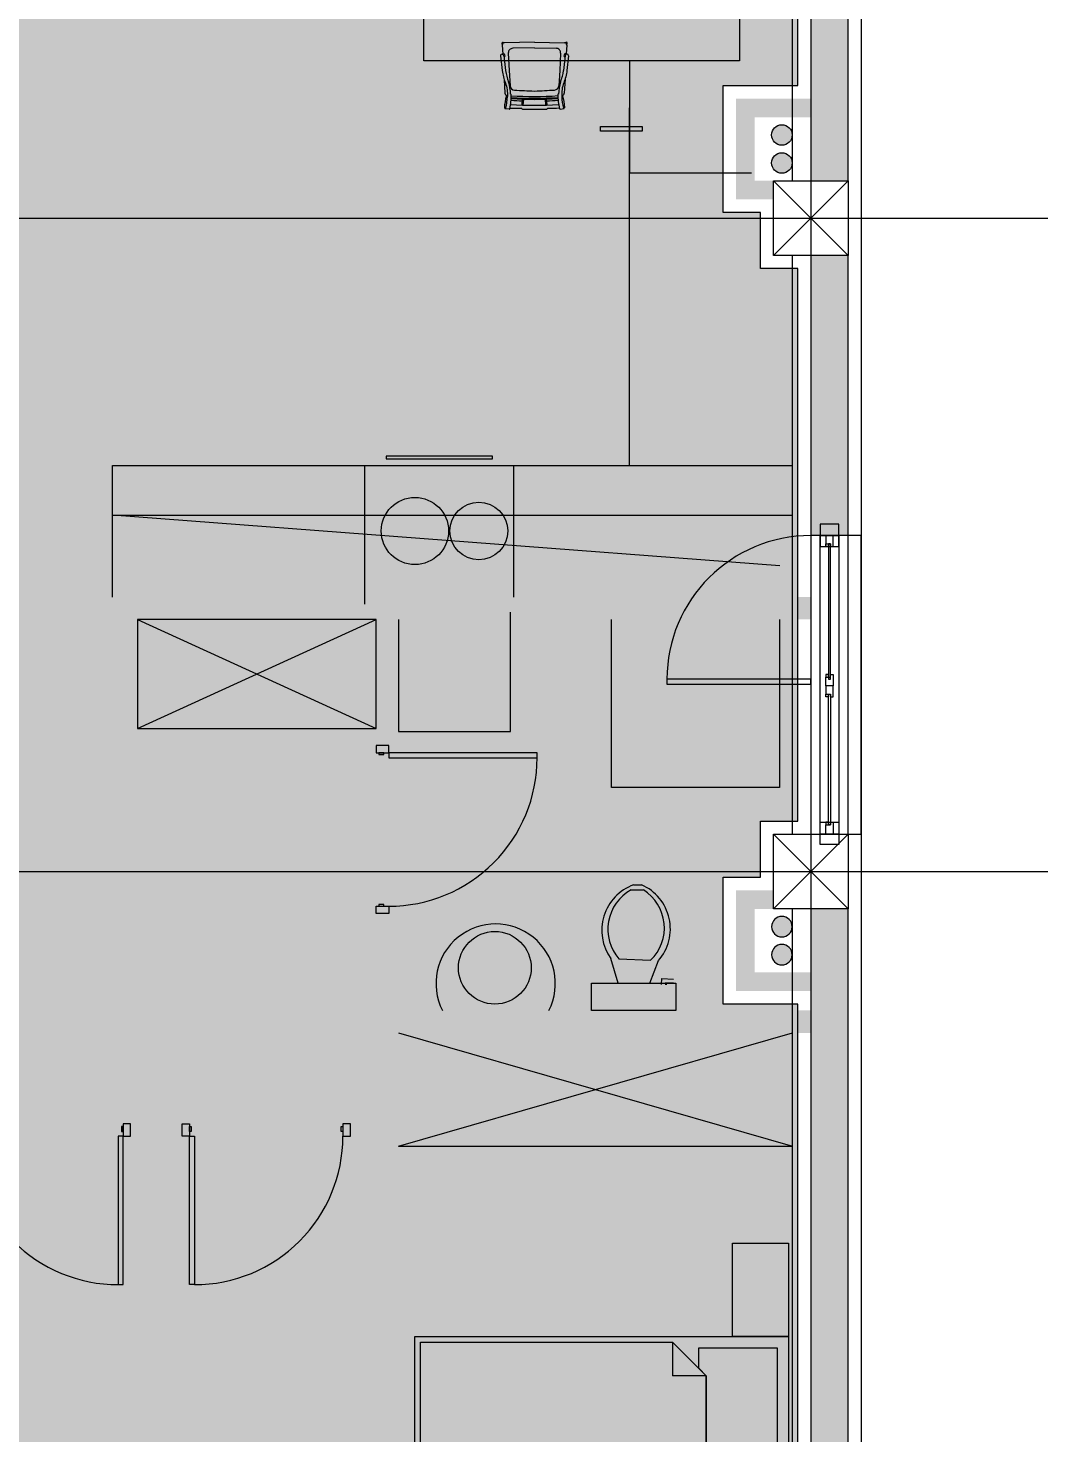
# Model space of a CAD drawing. Header units: millimetres. Extents: x 476571643 to 477489869, y 4620928210 to 4621294454.
# Drawn here: x 477233432 to 477238843, y 4621029926 to 4621037450 of the extents above; entities that cross this region are included whole.
import ezdxf

# ---------------------------------------------------------------- set-up
doc = ezdxf.new("R2010")
doc.units = ezdxf.units.MM
doc.header["$MEASUREMENT"] = 0
for name, color, linetype, lineweight in [('0. gagebebi_Pen_No__6', 6, 'Continuous', 0), ('0_Pen_No__7_Pen_No__7_Pen_No__7', 7, 'Continuous', 0), ('2D Drafting - General_Pen_No__1_Pen_No__7', 7, 'Continuous', 0), ('2D Drafting - General_Pen_No__250_Pen_No__7_Pen_No__7', 7, 'Continuous', 0), ('2D Drafting - General_Pen_No__7_Pen_No__7_Pen_No__7', 7, 'Continuous', 0), ('Doors_Pen_No__7_Pen_No__7_Pen_No__7', 7, 'Continuous', 0), ('G-Anno-Nplt_Pen_No__151', 151, 'Continuous', 0), ('G-Anno-Nplt_Pen_No__4', 7, 'Continuous', 0), ('kar-panjara_Pen_No__7_Pen_No__7_Pen_No__7', 7, 'Continuous', 0), ('New_0_Pen_No__7', 7, 'Continuous', 0), ('New_R03_Nakveti_Pen_No__4', 7, 'Continuous', 0), ('New_reg_nak_Pen_No__7', 7, 'Continuous', 0), ('shaxtebi da milebi_Pen_No__1_Pen_No__1_Pen_No__1', 1, 'Continuous', 0), ('zoma_Pen_No__142', 142, 'Continuous', 0), ('zoma_Pen_No__5_Pen_No__5', 5, 'Continuous', 0)]:
    doc.layers.add(name, color=color, linetype=linetype, lineweight=lineweight)
doc.layers.add('New_R03_Nakveti', color=7, linetype='Continuous')
doc.layers.add('zoma', color=7, linetype='Continuous')
doc.layers.add('shaxtebi da milebi_Pen_No__5_Pen_No__5_Pen_No__252', color=7, linetype='Continuous', lineweight=0, true_color=0x666666)
doc.styles.add('GENERATED_STYLE_2', font='arial.ttf')
doc.dimstyles.new('GENERATED_STYLE__3', dxfattribs={"dimtxt": 200, "dimasz": 64.421331, "dimexe": 0.18, "dimexo": 3, "dimgap": 0.09, "dimtad": 1, "dimtih": 1, "dimtoh": 1, "dimlfac": 0.001, "dimzin": 0, "dimdsep": 46, "dimtxsty": 'GENERATED_STYLE_2', "dimblk": 'ARROWHEAD_2', "dimblk1": 'ARROWHEAD_2', "dimblk2": 'ARROWHEAD_2', "dimcen": 0.09, "dimclrd": 142, "dimclre": 142, "dimclrt": 142, "dimadec": 0, "dimazin": 0, "dimtfac": 1, "dimtdec": 4, "dimtmove": 0, "dimatfit": 3, "dimfxl": 1, "dimtolj": 1, "dimtzin": 0, "dimarcsym": 0})
doc.dimstyles.new('GENERATED_STYLE__7', dxfattribs={"dimtxt": 200, "dimasz": 64.421331, "dimexe": 0.18, "dimexo": 3, "dimgap": 0.09, "dimtad": 1, "dimlfac": 0.001, "dimzin": 0, "dimdsep": 46, "dimtxsty": 'GENERATED_STYLE_2', "dimblk": 'ARROWHEAD_2', "dimblk1": 'ARROWHEAD_2', "dimblk2": 'ARROWHEAD_2', "dimcen": 0.09, "dimclrd": 142, "dimclre": 142, "dimclrt": 142, "dimadec": 0, "dimazin": 0, "dimtfac": 1, "dimtdec": 4, "dimtmove": 0, "dimatfit": 3, "dimfxl": 1, "dimtolj": 1, "dimtzin": 0, "dimarcsym": 0})

# ---------------------------------------------------------------- blocks, each defined once
blk = doc.blocks.new('Bed Layout 23')
at = {"layer": 'New_R03_Nakveti_Pen_No__4', "color": 7, "linetype": 'Continuous', "lineweight": 0}
for p, q in [((-900, 0), (-1400, 0)), ((-1400, 0), (-1400, -300)), ((-900, -300), (-900, 0)), ((900, 0), (-900, 0)), ((-900, 0), (-900, -2000)), ((1400, 0), (900, 0)), ((900, 0), (900, -300)), ((900, -2000), (900, 0)), ((1400, -300), (1400, 0)), ((-1400, -300), (-900, -300)), ((900, -300), (1400, -300)), ((-690, -440), (-870, -620)), ((0, -440), (-690, -440)), ((-690, -440), (-690, -620)), ((690, -440), (0, -440)), ((870, -620), (690, -440)), ((690, -440), (690, -620)), ((-870, -620), (-870, -1970)), ((-870, -620), (-690, -620)), ((870, -620), (690, -620)), ((870, -1970), (870, -620)), ((-900, -2000), (900, -2000)), ((-870, -1970), (0, -1970)), ((0, -1970), (870, -1970))]:
    blk.add_line(p, q, dxfattribs=at)
at = {"layer": 'New_R03_Nakveti_Pen_No__4', "color": 7, "linetype": 'Continuous', "lineweight": 0, "flags": 128}
for points in [[(-60, -440), (-60, -60), (-840, -60), (-840, -480), (-730, -480), (-690, -440)], [(690, -440), (730, -480), (840, -480), (840, -60), (60, -60), (60, -440)]]:
    blk.add_lwpolyline(points, close=True, dxfattribs=at)
blk = doc.blocks.new('*D1229', base_point=(476844527.1, 4621385791))
at = {"layer": 'zoma_Pen_No__142', "color": 142, "linetype": 'Continuous', "lineweight": 0, "transparency": 16777216}
for p, q in [((477240444.1, 4621043508.1), (477240359.4, 4621043557)), ((477240465.3, 4621043532.5), (477240338.2, 4621043532.5)), ((477240401.7, 4621025832.5), (477240401.7, 4621043532.5)), ((477240465.3, 4621025832.5), (477240338.2, 4621025832.5)), ((477240359.4, 4621025857), (477240444.1, 4621025808.1)), ((477240401.7, 4621025791.1), (477240401.7, 4621025832.5))]:
    blk.add_line(p, q, dxfattribs=at)
at = {"layer": 'zoma_Pen_No__142', "color": 142, "lineweight": 0, "transparency": 16777216, "insert": (477240361.7, 4621034340.6), "char_height": 200, "attachment_point": 7, "rotation": 90, "style": 'GENERATED_STYLE_2'}
blk.add_mtext('\\A1;{\\pql;\\fArial CYR|b0|i0|c204|p34;17.70}', dxfattribs=at)
blk = doc.blocks.new('ARROWHEAD_2')
at = {"color": 0, "linetype": 'Continuous', "lineweight": 0}
for p, q in [((0, 0), (-1, 0)), ((-0.38, -0.66), (0.38, 0.66))]:
    blk.add_line(p, q, dxfattribs=at)
blk = doc.blocks.new('*D1247', base_point=(476844527.1, 4621385791))
at = {"layer": 'zoma_Pen_No__142', "color": 142, "linetype": 'Continuous', "lineweight": 0, "transparency": 16777216}
for p, q in [((477230946.3, 4621024613.5), (477230897.3, 4621024528.7)), ((477230921.8, 4621024507.5), (477230921.8, 4621024634.6)), ((477237446.3, 4621024613.5), (477237397.3, 4621024528.7)), ((477237421.8, 4621024507.5), (477237421.8, 4621024634.6)), ((477230921.8, 4621024571.1), (477237421.8, 4621024571.1))]:
    blk.add_line(p, q, dxfattribs=at)
at = {"layer": 'zoma_Pen_No__142', "color": 142, "lineweight": 0, "transparency": 16777216, "char_height": 200, "attachment_point": 7, "style": 'GENERATED_STYLE_2'}
for s, insert in [('\\A1;{\\pql;\\fArial CYR|b0|i0|c204|p34;6.50}', (477233905.8, 4621024611.1)), ('\\A1;{\\pql;\\fArial CYR|b0|i0|c204|p34;0.40}', (477236865.2, 4621024611.1))]:
    blk.add_mtext(s, dxfattribs=dict(at, insert=insert))
blk = doc.blocks.new('*D1248', base_point=(476844527.1, 4621385791))
at = {"layer": 'zoma_Pen_No__142', "color": 142, "linetype": 'Continuous', "lineweight": 0, "transparency": 16777216}
for p, q in [((477237446.3, 4621024613.5), (477237397.3, 4621024528.7)), ((477237421.8, 4621024507.5), (477237421.8, 4621024634.6)), ((477237797.3, 4621024528.7), (477237846.3, 4621024613.5)), ((477237821.8, 4621024507.5), (477237821.8, 4621024634.6)), ((477237421.8, 4621024571.1), (477237821.8, 4621024571.1)), ((477237821.8, 4621024571.1), (477237863.3, 4621024571.1))]:
    blk.add_line(p, q, dxfattribs=at)
blk = doc.blocks.new('*D1252', base_point=(476844527.1, 4621385791))
at = {"layer": 'zoma_Pen_No__142', "color": 142, "linetype": 'Continuous', "lineweight": 0, "transparency": 16777216}
for p, q in [((477216746.3, 4621023945.1), (477216697.3, 4621023860.3)), ((477216721.8, 4621023839.1), (477216721.8, 4621023966.3)), ((477237797.3, 4621023860.3), (477237846.3, 4621023945.1)), ((477237821.8, 4621023839.1), (477237821.8, 4621023966.3)), ((477216680.4, 4621023902.7), (477216721.8, 4621023902.7)), ((477216721.8, 4621023902.7), (477237821.8, 4621023902.7)), ((477237821.8, 4621023902.7), (477237863.3, 4621023902.7))]:
    blk.add_line(p, q, dxfattribs=at)
at = {"layer": 'zoma_Pen_No__142', "color": 142, "lineweight": 0, "transparency": 16777216, "insert": (477226929.9, 4621023942.7), "char_height": 200, "attachment_point": 7, "style": 'GENERATED_STYLE_2'}
blk.add_mtext('\\A1;{\\pql;\\fArial CYR|b0|i0|c204|p34;21.10}', dxfattribs=at)

msp = doc.modelspace()

# ---------------------------------------------------------------- hatches: boundary and pattern name
at = {"layer": '2D Drafting - General_Pen_No__250_Pen_No__7_Pen_No__7', "linetype": 'Continuous', "lineweight": 0}
for points in [[(477237821.818, 4621043132.543), (477237821.818, 4621036632.543), (477237621.818, 4621036632.543), (477237621.818, 4621043132.543)], [(477237621.818, 4621037072.73), (477237221.818, 4621037072.73), (477237221.818, 4621036532.543), (477237321.818, 4621036532.543), (477237421.818, 4621036532.543), (477237421.818, 4621036632.543), (477237321.818, 4621036632.543), (477237321.818, 4621036972.543), (477237621.818, 4621036972.543)], [(477237621.818, 4621036232.543), (477237621.818, 4621034732.544), (477237821.818, 4621034732.544), (477237821.818, 4621036232.543)], [(477233854.583, 4621033182.538), (477233854.583, 4621034402.999), (477237621.818, 4621034402.999), (477237621.818, 4621034282.999), (477235414.49, 4621034282.999), (477235414.49, 4621033607.467), (477235294.49, 4621033607.467), (477235294.49, 4621034282.999), (477233980.323, 4621034282.999), (477233980.323, 4621033182.538)], [(477237621.818, 4621032292.355), (477237221.818, 4621032292.355), (477237221.818, 4621032832.543), (477237321.818, 4621032832.543), (477237421.818, 4621032832.543), (477237421.818, 4621032732.543), (477237321.818, 4621032732.543), (477237321.818, 4621032392.543), (477237621.818, 4621032392.543)], [(477235414.49, 4621032707.465), (477235414.49, 4621032188.691), (477237621.818, 4621032188.691), (477237621.818, 4621032068.691), (477235414.49, 4621032068.691), (477235414.49, 4621031462.538), (477235156.868, 4621031462.538), (477235156.868, 4621031582.538), (477235294.49, 4621031582.538), (477235294.49, 4621032068.691), (477235294.49, 4621032707.465)], [(477237621.818, 4621032732.543), (477237821.818, 4621032732.543), (477237821.818, 4621026232.543), (477237621.818, 4621026232.543)], [(477234256.866, 4621031462.538), (477233980.325, 4621031462.538), (477233980.325, 4621031582.538), (477234256.866, 4621031582.538)], [(477234194.49, 4621031462.538), (477234194.49, 4621027632.538), (477234074.49, 4621027632.538), (477234074.49, 4621031462.538)]]:
    msp.add_hatch(color=7, dxfattribs=at).paths.add_polyline_path(points)
at = {"layer": 'G-Anno-Nplt_Pen_No__151', "linetype": 'Continuous', "lineweight": 0, "true_color": 0x1f2f3f}
msp.add_hatch(color=169, dxfattribs=at).paths.add_polyline_path([(477237551.818, 4621027702.538), (477237551.818, 4621032222.355), (477237151.818, 4621032222.355), (477237151.818, 4621032902.543), (477237351.818, 4621032902.543), (477237351.818, 4621033202.543), (477237551.818, 4621033202.543), (477237551.817, 4621036162.542), (477237351.818, 4621036162.542), (477237351.818, 4621036462.543), (477237151.818, 4621036462.543), (477237151.818, 4621037142.73), (477237551.817, 4621037142.73), (477237551.817, 4621043062.543), (477237351.818, 4621043062.543), (477237351.818, 4621043262.542), (477230991.818, 4621043262.542), (477230991.818, 4621036402.543), (477231291.818, 4621036402.543), (477231291.818, 4621035722.355), (477230791.818, 4621035722.355), (477230791.818, 4621033202.543), (477230991.028, 4621033202.543), (477230991.028, 4621032662.542), (477230791.818, 4621032662.542), (477230791.818, 4621026302.543), (477230991.818, 4621026302.543), (477230991.818, 4621026102.601), (477233951.818, 4621026102.601), (477233951.818, 4621027702.538)])
at = {"layer": 'shaxtebi da milebi_Pen_No__1_Pen_No__1_Pen_No__1', "linetype": 'Continuous', "lineweight": 0}
for points in [[(477237466.818, 4621036782.543, 1), (477237466.818, 4621036672.543, 1)], [(477237466.818, 4621032582.543, -1), (477237466.818, 4621032692.543, -1)]]:
    msp.add_hatch(color=1, dxfattribs=at).paths.add_polyline_path(points)
at = {"layer": 'shaxtebi da milebi_Pen_No__5_Pen_No__5_Pen_No__252', "linetype": 'Continuous', "lineweight": 0, "true_color": 0x666666}
for points in [[(477237466.818, 4621036932.543, -1), (477237466.818, 4621036822.543, -1)], [(477237466.818, 4621032432.543, 1), (477237466.818, 4621032542.543, 1)]]:
    msp.add_hatch(color=251, dxfattribs=at).paths.add_polyline_path(points)

# ---------------------------------------------------------------- linework, layer by layer
at = {"layer": '0. gagebebi_Pen_No__6', "color": 6, "linetype": 'Continuous', "lineweight": 0, "flags": 128}
msp.add_lwpolyline([(477237621.847, 4621033935.567), (477237621.848, 4621033962.233), (477236851.537, 4621033962.267), (477236851.536, 4621033935.601)], close=True, dxfattribs=at)
at = {"layer": '0. gagebebi_Pen_No__6', "color": 6, "linetype": 'Continuous', "lineweight": 0}
msp.add_arc((477237621.848, 4621033962.233), 770.311, 90.0006483, 179.9974686, dxfattribs=at)
at = {"layer": '0_Pen_No__7_Pen_No__7_Pen_No__7', "color": 7, "linetype": 'Continuous', "lineweight": 0}
for p, q in [((477236590.168, 4621032334.742), (477236552.033, 4621032466.917)), ((477236594.427, 4621032465.064), (477236764.002, 4621032457.651)), ((477236760.077, 4621032334.742), (477236806.396, 4621032455.797)), ((477236822.033, 4621032327.689), (477236823.423, 4621032359.484)), ((477236823.423, 4621032359.484), (477236887.014, 4621032356.704)), ((477236843.693, 4621032337.361), (477236843.23, 4621032326.762)), ((477236886.087, 4621032335.507), (477236843.693, 4621032337.361)), ((477236848.362, 4621032326.538), (477236848.826, 4621032337.136))]:
    msp.add_line(p, q, dxfattribs=at)
at = {"layer": '0_Pen_No__7_Pen_No__7_Pen_No__7', "color": 7, "linetype": 'Continuous', "lineweight": 0, "flags": 128}
for points in [[(477236672.816, 4621032861.503), (477236715.906, 4621032861.503)], [(477236660.603, 4621032834.204), (477236725.764, 4621032834.204)]]:
    msp.add_lwpolyline(points, dxfattribs=at)
msp.add_lwpolyline([(477236898.67, 4621032188.691), (477236448.233, 4621032188.691), (477236448.233, 4621032334.742), (477236898.67, 4621032334.742)], close=True, dxfattribs=at)
at = {"layer": '0_Pen_No__7_Pen_No__7_Pen_No__7', "color": 7, "linetype": 'Continuous', "lineweight": 0}
msp.add_circle((477235930.409, 4621032417.191), 194.708, dxfattribs=at)
for centre, radius, start, end in [((477236760.842, 4621032618.779), 258.193, 109.9335457, 216.0275299), ((477236611.635, 4621032625.302), 258.192, 318.9659227, 66.1808163), ((477236775.483, 4621032623.17), 240.373, 118.549833, 221.128912), ((477236597.432, 4621032630.954), 240.373, 313.864547, 57.7317227), ((477235934.725, 4621032332.707), 319.521, 333.2098825, 206.7901175)]:
    msp.add_arc(centre, radius, start, end, dxfattribs=at)
at = {"layer": '2D Drafting - General_Pen_No__1_Pen_No__7', "color": 7, "linetype": 'Continuous', "lineweight": 0}
for p, q in [((477237821.818, 4621036232.543), (477237421.818, 4621036632.543)), ((477237421.818, 4621036232.543), (477237821.818, 4621036632.543)), ((477237821.818, 4621032732.543), (477237421.818, 4621033132.543)), ((477237421.818, 4621032732.543), (477237821.818, 4621033132.543))]:
    msp.add_line(p, q, dxfattribs=at)
at = {"layer": '2D Drafting - General_Pen_No__1_Pen_No__7', "color": 7, "linetype": 'Continuous', "lineweight": 0, "flags": 128}
for points in [[(477237821.818, 4621036632.543), (477237821.818, 4621043132.543), (477237521.818, 4621043132.543), (477237521.818, 4621036632.543)], [(477237821.818, 4621036232.543), (477237421.818, 4621036232.543), (477237421.818, 4621036632.543), (477237821.818, 4621036632.543)], [(477237821.818, 4621033132.543), (477237821.818, 4621036232.543), (477237521.818, 4621036232.543), (477237521.818, 4621033132.543)], [(477237821.818, 4621032732.543), (477237421.818, 4621032732.543), (477237421.818, 4621033132.543), (477237821.818, 4621033132.543)], [(477237821.818, 4621026232.543), (477237821.818, 4621032732.543), (477237521.818, 4621032732.543), (477237521.818, 4621026232.543)]]:
    msp.add_lwpolyline(points, close=True, dxfattribs=at)
at = {"layer": '2D Drafting - General_Pen_No__7_Pen_No__7_Pen_No__7', "color": 7, "linetype": 'Continuous', "lineweight": 0}
for centre, start, end in [((477235362.225, 4621033541.289), 269.9998025, 0.001484), ((477233914.147, 4621031514.803), 179.9998025, 270.001484), ((477234323.044, 4621031514.803), 269.998516, 0.0001975)]:
    msp.add_arc(centre, 794.311, start, end, dxfattribs=at)
at = {"layer": 'Doors_Pen_No__7_Pen_No__7_Pen_No__7', "color": 7, "linetype": 'Continuous', "lineweight": 0, "flags": 128}
for points in [[(477235294.49, 4621033607.465), (477235294.491, 4621033567.954), (477235362.224, 4621033567.956), (477235362.223, 4621033607.467)], [(477235308.891, 4621033567.955), (477235308.891, 4621033559.066), (477235335.558, 4621033559.066), (477235335.558, 4621033567.955)], [(477235362.224, 4621033567.956), (477235362.225, 4621033541.289), (477236156.536, 4621033541.31), (477236156.535, 4621033567.977)], [(477235294.49, 4621032707.465), (477235294.489, 4621032746.977), (477235362.222, 4621032746.978), (477235362.223, 4621032707.467)], [(477235308.889, 4621032755.866), (477235308.889, 4621032746.977), (477235335.556, 4621032746.978), (477235335.555, 4621032755.867)], [(477233980.323, 4621031582.538), (477233940.812, 4621031582.537), (477233940.813, 4621031514.804), (477233980.325, 4621031514.805)], [(477234256.868, 4621031582.538), (477234296.379, 4621031582.537), (477234296.377, 4621031514.804), (477234256.866, 4621031514.805)], [(477235156.868, 4621031582.538), (477235117.357, 4621031582.539), (477235117.355, 4621031514.806), (477235156.866, 4621031514.805)], [(477233940.813, 4621031514.804), (477233914.147, 4621031514.803), (477233914.167, 4621030720.492), (477233940.834, 4621030720.493)], [(477233940.812, 4621031568.137), (477233931.923, 4621031568.137), (477233931.924, 4621031541.47), (477233940.813, 4621031541.471)], [(477234296.377, 4621031514.804), (477234323.044, 4621031514.803), (477234323.024, 4621030720.492), (477234296.357, 4621030720.493)], [(477234296.379, 4621031568.137), (477234305.268, 4621031568.137), (477234305.267, 4621031541.47), (477234296.378, 4621031541.471)], [(477235108.468, 4621031568.14), (477235117.357, 4621031568.139), (477235117.356, 4621031541.473), (477235108.467, 4621031541.473)]]:
    msp.add_lwpolyline(points, close=True, dxfattribs=at)
at = {"layer": 'G-Anno-Nplt_Pen_No__4', "color": 7, "linetype": 'Continuous', "lineweight": 0, "flags": 128}
msp.add_lwpolyline([(477237551.818, 4621027702.538), (477237551.818, 4621032222.355), (477237151.818, 4621032222.355), (477237151.818, 4621032902.543), (477237351.818, 4621032902.543), (477237351.818, 4621033202.543), (477237551.818, 4621033202.543), (477237551.817, 4621036162.542), (477237351.818, 4621036162.542), (477237351.818, 4621036462.543), (477237151.818, 4621036462.543), (477237151.818, 4621037142.73), (477237551.817, 4621037142.73), (477237551.817, 4621043062.543)], dxfattribs=at)
at = {"layer": 'kar-panjara_Pen_No__7_Pen_No__7_Pen_No__7', "color": 7, "linetype": 'Continuous', "lineweight": 0, "flags": 128}
for points in [[(477237771.844, 4621034672.87), (477237771.844, 4621034792.87), (477237671.844, 4621034792.87), (477237671.844, 4621034672.87)], [(477237671.845, 4621033132.543), (477237671.9, 4621034732.544), (477237771.845, 4621034732.544), (477237771.79, 4621033132.543)], [(477237701.96, 4621034732.544), (477237701.96, 4621034687.544), (477237716.96, 4621034687.544), (477237726.96, 4621034687.544), (477237726.96, 4621034672.87), (477237741.96, 4621034672.87), (477237741.96, 4621034732.544)], [(477237701.96, 4621034672.87), (477237701.96, 4621034687.544), (477237716.96, 4621034687.544), (477237716.96, 4621034672.87)], [(477237716.96, 4621034687.544), (477237716.96, 4621033963.704), (477237726.96, 4621033963.704), (477237726.96, 4621034687.544)], [(477237701.96, 4621033927.973), (477237701.96, 4621033972.973), (477237716.96, 4621033972.973), (477237726.96, 4621033972.973), (477237726.96, 4621033987.973), (477237741.96, 4621033987.973), (477237741.96, 4621033927.973)], [(477237701.96, 4621033987.973), (477237701.96, 4621033972.973), (477237716.96, 4621033972.973), (477237716.96, 4621033987.973)], [(477237701.96, 4621033927.973), (477237701.96, 4621033882.973), (477237716.96, 4621033882.973), (477237726.96, 4621033882.973), (477237726.96, 4621033867.973), (477237741.96, 4621033867.973), (477237741.96, 4621033927.973)], [(477237701.96, 4621033867.973), (477237701.96, 4621033882.973), (477237716.96, 4621033882.973), (477237716.96, 4621033867.973)], [(477237716.96, 4621033182.973), (477237716.96, 4621033882.973), (477237726.96, 4621033882.973), (477237726.96, 4621033182.973)], [(477237771.844, 4621033197.973), (477237771.844, 4621033077.973), (477237671.844, 4621033077.973), (477237671.844, 4621033197.973)], [(477237701.96, 4621033132.543), (477237701.96, 4621033182.973), (477237716.96, 4621033182.973), (477237726.96, 4621033182.973), (477237726.96, 4621033197.973), (477237741.96, 4621033197.973), (477237741.96, 4621033132.543)], [(477237701.96, 4621033197.973), (477237701.96, 4621033182.973), (477237716.96, 4621033182.973), (477237716.96, 4621033197.973)]]:
    msp.add_lwpolyline(points, close=True, dxfattribs=at)
at = {"layer": 'New_0_Pen_No__7', "color": 7, "linetype": 'Continuous', "lineweight": 0}
for p, q in [((477236142.287, 4621037374.433), (477235982.109, 4621037371.444)), ((477236143.356, 4621037374.434), (477236303.541, 4621037371.798)), ((477235970.179, 4621037358.618), (477235972.738, 4621037311.005)), ((477235978.426, 4621037303.322), (477235987.874, 4621037222.693)), ((477235983.676, 4621037297.531), (477235982.576, 4621037296.612)), ((477236002.511, 4621037316.178), (477236007.534, 4621037222.715)), ((477236142.962, 4621037344.005), (477236026.37, 4621037341.829)), ((477236141.893, 4621037344.003), (477236258.49, 4621037342.084)), ((477236282.405, 4621037316.486), (477236277.589, 4621037223.013)), ((477236307.374, 4621037303.684), (477236298.103, 4621037223.035)), ((477236302.137, 4621037297.882), (477236303.239, 4621037296.966)), ((477236315.499, 4621037358.999), (477236313.045, 4621037311.38)), ((477236007.534, 4621037222.715), (477236011.927, 4621037140.964)), ((477236277.589, 4621037223.013), (477236273.376, 4621037141.252)), ((477235980.027, 4621037175.35), (477235984.033, 4621037100.815)), ((477236306.054, 4621037175.709), (477236302.213, 4621037101.166)), ((477236016.675, 4621037095.493), (477236014.642, 4621037095.504)), ((477236269.583, 4621037095.772), (477236271.616, 4621037095.787)), ((477235981.192, 4621037023.549), (477235984.87, 4621037022.62)), ((477235984.796, 4621037022.329), (477235984.87, 4621037022.62)), ((477236006.639, 4621037015.902), (477235985.477, 4621037018.378)), ((477236075.367, 4621037017.682), (477236074.1, 4621037019.305)), ((477236076.234, 4621037038.216), (477236079.053, 4621037069.507)), ((477236082.319, 4621037037.919), (477236085.146, 4621037069.302)), ((477236204.066, 4621037038.053), (477236201.169, 4621037069.43)), ((477236210.15, 4621037038.364), (477236207.262, 4621037069.649)), ((477236211.063, 4621037017.831), (477236212.326, 4621037019.457)), ((477236279.794, 4621037016.203), (477236300.951, 4621037018.726)), ((477236305.225, 4621037023.906), (477236301.549, 4621037022.969)), ((477236301.623, 4621037022.678), (477236301.549, 4621037022.969))]:
    msp.add_line(p, q, dxfattribs=at)
for points in [[(477237240.819, 4621037274.061), (477235550.582, 4621037274.061), (477235550.582, 4621038119.521), (477237240.819, 4621038119.521)], [(477236719.837, 4621036898.561), (477236496.34, 4621036898.561), (477236496.34, 4621036923.377), (477236719.837, 4621036923.377)], [(477235918.406, 4621035142.778), (477235918.406, 4621035157.608), (477235348.933, 4621035157.608), (477235348.933, 4621035142.778)], [(477235294.49, 4621034282.999), (477234018.281, 4621034282.999), (477234018.281, 4621033698.923), (477235294.49, 4621033698.923)]]:
    msp.add_lwpolyline(points, close=True, dxfattribs=at)
for points in [[(477235960.289, 4621037301.196), (477235969.49, 4621037222.673)], [(477236325.515, 4621037301.599), (477236316.487, 4621037223.056)], [(477236650.819, 4621037274.061), (477236650.819, 4621036674.061), (477237304.986, 4621036674.061)], [(477236650.819, 4621035108.124), (477236650.819, 4621037023.235)], [(477233882.868, 4621034402.999), (477233882.868, 4621034908.124), (477233882.868, 4621035108.124), (477237521.818, 4621035108.124)], [(477235232.915, 4621035108.124), (477235232.915, 4621034364.468)], [(477236032.915, 4621034402.999), (477236032.915, 4621035108.124)], [(477237456.118, 4621034570.236), (477233882.868, 4621034841.807)], [(477233882.868, 4621034841.807), (477237521.818, 4621034841.807)], [(477235414.49, 4621034282.999), (477235414.49, 4621033682.999), (477236014.49, 4621033682.999), (477236014.49, 4621034322.257)], [(477234018.281, 4621034282.999), (477235294.49, 4621033698.923)], [(477234018.281, 4621033698.923), (477235294.49, 4621034282.999)], [(477237454.49, 4621034282.999), (477237454.49, 4621033382.999), (477236554.49, 4621033382.999), (477236554.49, 4621034282.999)], [(477235414.49, 4621032068.691), (477237524.49, 4621031462.538)], [(477235414.49, 4621031462.538), (477237524.49, 4621032068.691)], [(477235414.49, 4621031462.538), (477237524.49, 4621031462.538)]]:
    msp.add_lwpolyline(points, dxfattribs=at)
for points in [[(477235968.886, 4621037310.379), (477235971.207, 4621037310.714, 0.08130171), (477235976.548, 4621037312.397)], [(477236316.898, 4621037310.763), (477236314.576, 4621037311.092, -0.08130171), (477236309.232, 4621037312.764)], [(477235969.546, 4621037222.673, 0.05838097), (477235986.754, 4621037156.002, -0.11288216), (477235997.338, 4621037083.219)], [(477236316.431, 4621037223.056, -0.05838097), (477236299.371, 4621037156.347, 0.11288216), (477236288.947, 4621037083.54)]]:
    msp.add_lwpolyline(points, format="xyb", dxfattribs=at)
for centre, radius in [((477235502.496, 4621034756.697), 179.972), ((477235844.634, 4621034756.697), 154.555)]:
    msp.add_circle(centre, radius, dxfattribs=at)
for centre, radius, start, end in [((477235973.422, 4621037367.563), 6.087, 32.595042, 241.5500548), ((477236142.855, 4621037344.003), 30.436, 89.0571453, 91.0691748), ((477236142.828, 4621037368.355), 6.087, 89.0571453, 91.0691748), ((477236303.341, 4621037359.625), 12.174, 357.0503574, 89.0571304), ((477236312.236, 4621037367.936), 6.087, 298.5762281, 147.5312544), ((477235969.481, 4621037301.206), 9.192, 0.0631428, 180.0631485), ((477235982.336, 4621037359.271), 12.174, 91.069162, 183.0759331), ((477235976.444, 4621037303.206), 9.192, 321.8801878, 89.3515179), ((477235981.167, 4621037298.297), 2.196, 255.863781, 309.887992), ((477236026.825, 4621037317.484), 24.348, 91.0691589, 183.075932), ((477236258.089, 4621037317.739), 24.348, 357.0503574, 89.0571305), ((477236309.356, 4621037303.573), 9.192, 90.7747726, 218.2461016), ((477236304.644, 4621037298.654), 2.196, 230.2383051, 284.262529), ((477236305.452, 4621037295.473), 1.085, 19.9233517, 104.2624949), ((477236316.324, 4621037301.589), 9.192, 0.0631485, 180.0631428), ((477235980.366, 4621037295.115), 1.085, 75.8637549, 160.2029471), ((477236262.676, 4621037262.774), 277.599, 188.3014885, 201.1545476), ((477236023.214, 4621037262.51), 277.599, 338.9717423, 351.8248014), ((477235750.747, 4621037087.22), 264.024, 1.797943, 16.5872897), ((477236535.528, 4621037088.085), 264.024, 163.5390002, 178.3283469), ((477236258.568, 4621037007.447), 277.843, 163.2791207, 176.6776923), ((477235996.189, 4621037101.468), 12.174, 183.0759322, 261.926371), ((477235718.348, 4621037089.508), 279.06, 345.7148449, 358.7086996), ((477235995.387, 4621037086.51), 3.044, 86.9906233, 163.2791259), ((477237212.134, 4621060230.932), 23173.34, 266.9906224, 266.9960034), ((477235739.51, 4621037087.031), 279.06, 345.7148449, 1.3715108), ((477236036.24, 4621037142.271), 24.348, 183.0759323, 267.0855285), ((477236016.665, 4621037093.667), 1.826, 1.3715146, 89.6956885), ((477236141.225, 4621038823.457), 1755.051, 265.9805312, 274.1457586), ((477236141.225, 4621038823.457), 1748.964, 265.9745934, 274.1516964), ((477236141.225, 4621038823.457), 1739.833, 265.957384, 274.1689058), ((477237211.708, 4621060230.924), 23142.905, 267.0855282, 267.3517179), ((477235022.704, 4621060228.512), 23142.905, 272.7745716, 273.0407614), ((477236249.06, 4621037142.505), 24.348, 273.0407609, 357.0503585), ((477236546.765, 4621037087.921), 279.06, 178.754779, 194.411445), ((477236269.597, 4621037093.946), 1.826, 90.4305944, 178.7547784), ((477235023.136, 4621060228.52), 23173.34, 273.1302774, 273.1356583), ((477236567.922, 4621037090.444), 279.06, 181.4175903, 194.411445), ((477236290.89, 4621037086.835), 3.044, 16.847175, 93.1356676), ((477236290.055, 4621037101.792), 12.174, 278.199917, 357.0503594), ((477236027.885, 4621037007.193), 277.843, 3.4485972, 16.8471691), ((477235987.393, 4621037020.742), 3.044, 148.5784578, 230.9672479), ((477235985.83, 4621037021.401), 3.044, 263.326055, 345.7148571), ((477236006.993, 4621037018.925), 3.044, 263.3260495, 345.7148417), ((477236544.195, 4621060236.185), 23220.515, 268.6838475, 268.8342108), ((477236142.919, 4621038791.953), 1755.051, 265.8151512, 274.2038317), ((477236141.225, 4621038823.457), 1764.182, 265.9805311, 267.9537551), ((477236071.701, 4621037017.433), 3.044, 37.9576147, 88.8342113), ((477236077.767, 4621037019.554), 3.044, 217.9576279, 268.8633871), ((477236538.317, 4621060232.457), 23220.515, 268.8633845, 269.0250587), ((477235696.944, 4621060231.53), 23220.515, 271.101231, 271.2629052), ((477236141.225, 4621038823.457), 1764.182, 272.1725351, 274.145759), ((477236208.659, 4621037019.698), 3.044, 271.2628998, 322.1686439), ((477236214.729, 4621037017.591), 3.044, 91.2920686, 142.1686522), ((477235691.059, 4621060235.244), 23220.515, 271.292078, 271.4424412), ((477236279.434, 4621037019.225), 3.044, 194.411451, 276.8002253), ((477236300.591, 4621037021.748), 3.044, 194.4114473, 276.800229), ((477236299.029, 4621037021.086), 3.044, 309.1590428, 31.547831)]:
    msp.add_arc(centre, radius, start, end, dxfattribs=at)
at = {"layer": 'New_reg_nak_Pen_No__7', "color": 7, "linetype": 'Continuous', "lineweight": 0, "flags": 128}
msp.add_lwpolyline([(477237821.818, 4621043532.543), (477237892.002, 4621043532.543), (477237891.742, 4621025762.882), (477237421.817, 4621025762.889), (477237421.818, 4621025832.543)], dxfattribs=at)
msp.add_lwpolyline([(477237621.818, 4621033132.543), (477237891.84, 4621033132.543), (477237891.84, 4621034732.544), (477237621.818, 4621034732.544)], close=True, dxfattribs=at)
at = {"layer": 'shaxtebi da milebi_Pen_No__1_Pen_No__1_Pen_No__1', "color": 1, "linetype": 'Continuous', "lineweight": 0, "flags": 128}
for points in [[(477237466.818, 4621036782.543, -1), (477237466.818, 4621036672.543, -1)], [(477237466.818, 4621032582.543, 1), (477237466.818, 4621032692.543, 1)]]:
    msp.add_lwpolyline(points, format="xyb", close=True, dxfattribs=at)
at = {"layer": 'shaxtebi da milebi_Pen_No__5_Pen_No__5_Pen_No__252', "color": 251, "linetype": 'Continuous', "lineweight": 0, "true_color": 0x666666, "flags": 128}
for points in [[(477237466.818, 4621036932.543, -1), (477237466.818, 4621036822.543, -1)], [(477237466.818, 4621032432.543, 1), (477237466.818, 4621032542.543, 1)]]:
    msp.add_lwpolyline(points, format="xyb", close=True, dxfattribs=at)
at = {"layer": 'zoma_Pen_No__5_Pen_No__5', "color": 5, "linetype": 'Continuous', "lineweight": 0}
for p, q in [((477237621.818, 4621048047.708), (477237621.818, 4621023336.902)), ((477212841.267, 4621036432.543), (477241694.347, 4621036432.543)), ((477212841.267, 4621032932.543), (477241694.347, 4621032932.543))]:
    msp.add_line(p, q, dxfattribs=at)

# ---------------------------------------------------------------- block references
at = {"layer": 'New_R03_Nakveti', "color": 7, "linetype": 'Continuous', "lineweight": 0, "xscale": -1, "zscale": 1000, "rotation": 270}
msp.add_blockref('Bed Layout 23', (477237501.818, 4621029542.43), dxfattribs=at)

# ---------------------------------------------------------------- dimensions: what is measured, and where the dimension line sits
at = {"layer": 'zoma', "color": 142, "linetype": 'Continuous', "lineweight": 0}
dim = msp.add_linear_dim(base=(477240401.741, 4621043532.54), p1=(477237891.743, 4621025832.543), p2=(477214577.119, 4621043532.54), angle=90, dimstyle='GENERATED_STYLE__7', dxfattribs=at)
dim.commit()
dim.dimension.update_dxf_attribs({"geometry": '*D1229', "text_midpoint": (477240261.741, 4621034676.599), "dimtype": 160, "text_rotation": 90})
for base, p1, p2, picture, middle in [((477237821.818, 4621023902.706), (477216721.818, 4621043532.54), (477237821.818, 4621043532.54), '*D1252', (477227265.876, 4621024042.706)), ((477237821.818, 4621024571.071), (477237421.818, 4621043292.766), (477237821.818, 4621043332.543), '*D1248', (477237124.97, 4621024711.071)), ((477237421.818, 4621024571.071), (477230921.818, 4621043132.543), (477237421.818, 4621043292.766), '*D1247', (477234165.525, 4621024711.071))]:
    dim = msp.add_linear_dim(base=base, p1=p1, p2=p2, dimstyle='GENERATED_STYLE__3', dxfattribs=at)
    dim.commit()
    dim.dimension.update_dxf_attribs({"geometry": picture, "text_midpoint": middle, "dimtype": 160})

doc.saveas('drawing.dxf')
